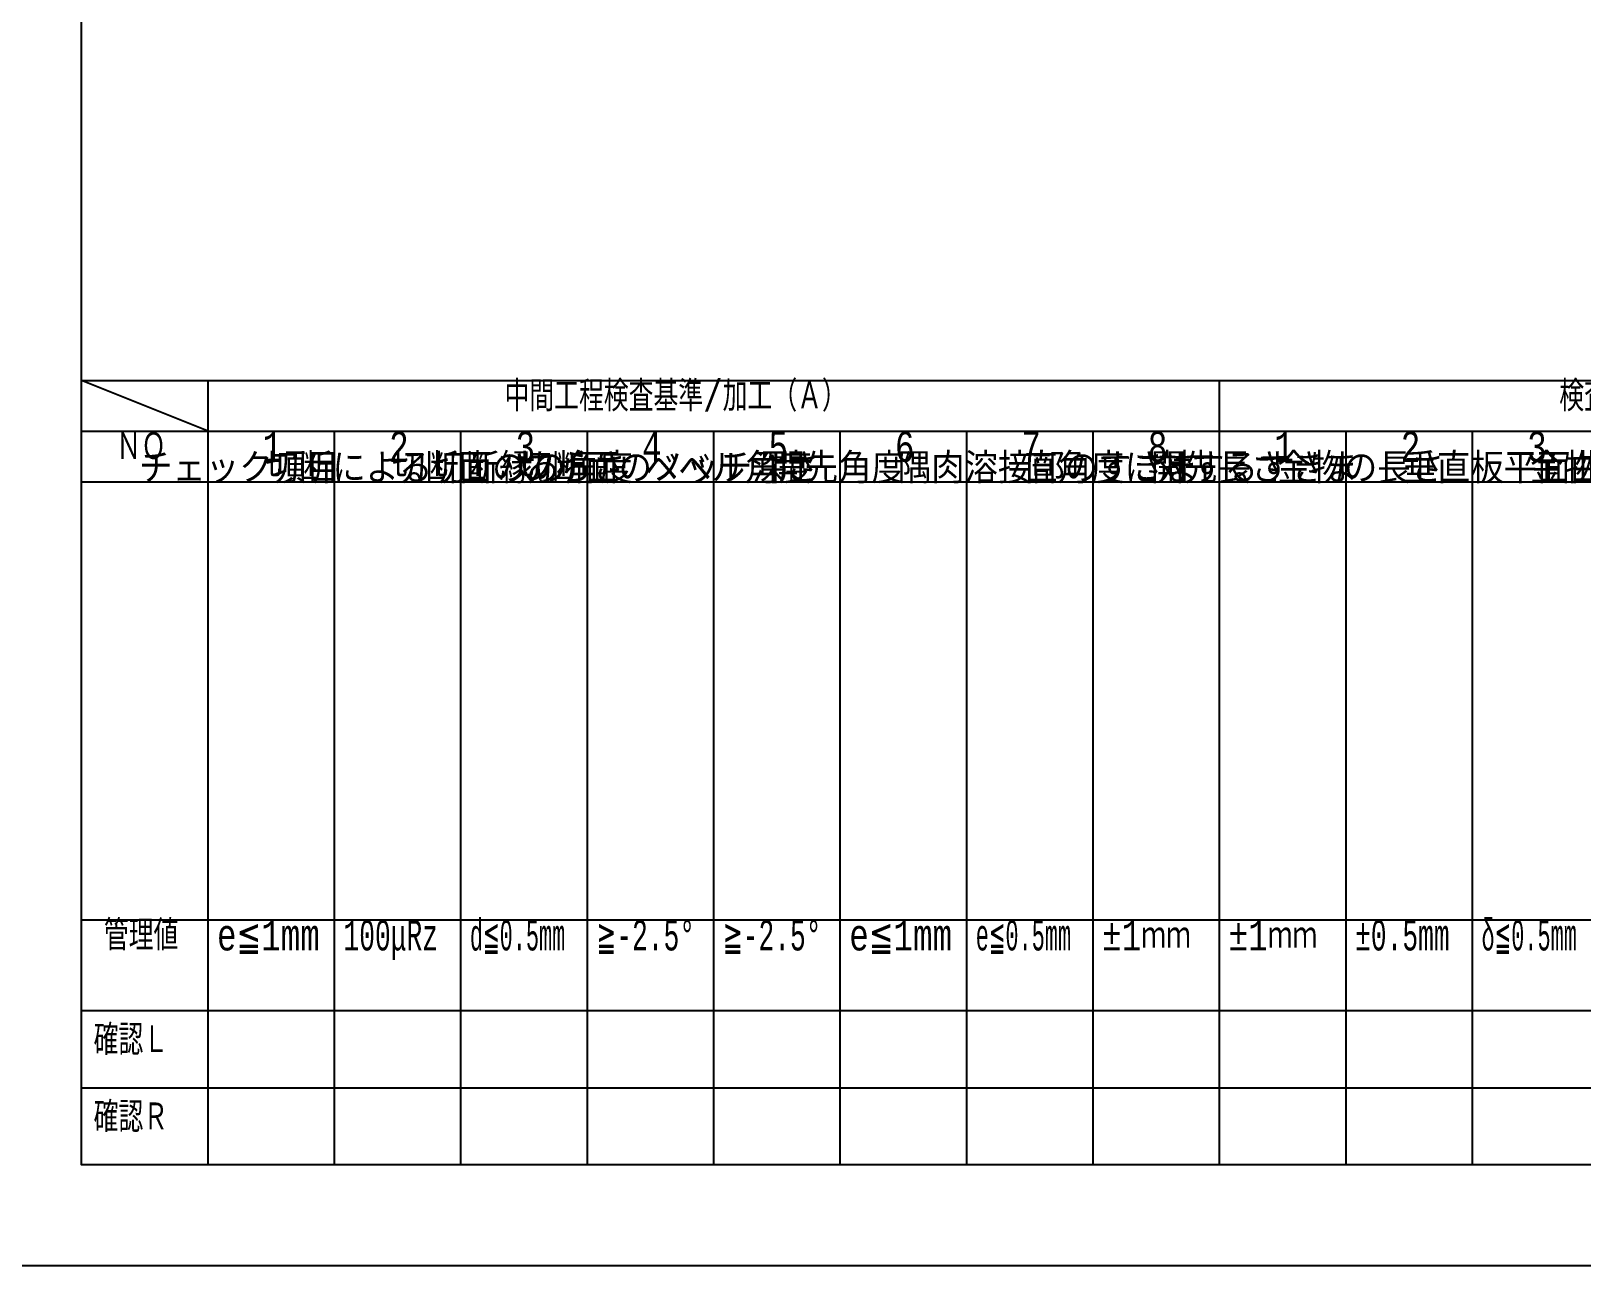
# Model space of a CAD drawing. Header units: millimetres. Extents: x -11384 to 29624, y 0 to 17788.
# Drawn here: x 11229 to 12456, y 0 to 976 of the extents above; entities that cross this region are included whole.
import ezdxf
from ezdxf.enums import TextEntityAlignment as Align

# ---------------------------------------------------------------- set-up
doc = ezdxf.new("R2010")
doc.units = ezdxf.units.MM
doc.header["$LTSCALE"] = 5
doc.layers.get('0').update_dxf_attribs({"color": 255})
doc.layers.add('寸法', color=4, linetype='Continuous')
doc.layers.add('文字', color=7, linetype='Continuous')
doc.styles.add('DLSTANDARD1', font='monotxt.shx', dxfattribs={"width": 0.6, "bigfont": 'extfont'})
doc.styles.add('TATEGAKI', font='txt', dxfattribs={"bigfont": 'bigfont.shx'})

msp = doc.modelspace()

# ---------------------------------------------------------------- linework, layer by layer
at = {"linetype": 'Continuous', "lineweight": -3}
for p, q in [((11269.183, 700), (14473.183, 700)), ((11269.183, 660), (14473.183, 660)), ((11269.183, 620), (14169.183, 620)), ((11269.183, 273.709), (14169.183, 273.709)), ((11269.183, 201.936), (14169.183, 201.936)), ((11269.183, 140.968), (14169.183, 140.968))]:
    msp.add_line(p, q, dxfattribs=at)
for points in [[(11189.183, 2376), (14553.183, 2376), (14553.183, 0), (11189.183, 0)], [(11269.183, 2296), (14473.183, 2296), (14473.183, 80), (11269.183, 80)]]:
    msp.add_lwpolyline(points, close=True, dxfattribs=at)
at = {"layer": '寸法', "linetype": 'Continuous'}
for p, q in [((11369.183, 660), (11269.183, 700)), ((11369.183, 80), (11369.183, 700)), ((12169.183, 80), (12169.183, 700)), ((11469.183, 80), (11469.183, 660)), ((11569.183, 80), (11569.183, 660)), ((11669.183, 80), (11669.183, 660)), ((11769.183, 80), (11769.183, 660)), ((11869.183, 80), (11869.183, 660)), ((11969.183, 80), (11969.183, 660)), ((12069.183, 80), (12069.183, 660)), ((12269.183, 80), (12269.183, 660)), ((12369.183, 80), (12369.183, 660))]:
    msp.add_line(p, q, dxfattribs=at)

# ---------------------------------------------------------------- texts
at = {"layer": '文字', "color": 0, "linetype": 'Continuous', "ltscale": 6, "style": 'DLSTANDARD1'}
for s, width, p in [('中間工程検査基準/加工（Ａ）', 0.74375, (11603.63, 668.574)), ('検査基準/製品寸法（Ｂ）', 0.74375, (12437.745, 668.574)), ('ＮＯ', 0.74375, (11296.646, 628.574)), ('1', 0.74375, (11412.39, 628.574)), ('2', 0.74375, (11512.39, 628.574)), ('3', 0.74375, (11612.39, 628.574)), ('4', 0.74375, (11712.39, 628.574)), ('5', 0.74375, (11812.39, 628.574)), ('6', 0.74375, (11912.39, 628.574)), ('7', 0.74375, (12012.39, 628.574)), ('1', 0.74375, (12212.39, 628.574)), ('2', 0.74375, (12312.39, 628.574)), ('3', 0.74375, (12412.39, 628.574)), ('管理値', 0.74375, (11286.831, 242.284)), ('e≦1mm', 0.74375, (11376.277, 242.284)), ('100μRz', 0.6, (11476.277, 242.284)), ('d≦0.5mm', 0.5, (11576.277, 242.284)), ('≧-2.5°', 0.6, (11676.277, 242.284)), ('≧-2.5°', 0.6, (11776.277, 242.284)), ('e≦1mm', 0.74375, (11876.277, 242.284)), ('e≦0.5mm', 0.5, (11976.277, 242.284)), ('±1ｍｍ', 0.74375, (12176.277, 242.284)), ('±0.5mm', 0.6, (12276.277, 242.284)), ('δ≦0.5mm', 0.5, (12376.277, 242.284)), ('確認Ｌ', 0.74375, (11278.705, 159.593)), ('確認Ｒ', 0.74375, (11278.705, 98.625))]:
    msp.add_text(s, height=24, dxfattribs=dict(at, width=width)).set_placement(p, align=Align.BOTTOM_LEFT)
at = {"layer": '文字', "color": 1, "linetype": 'Continuous', "ltscale": 6, "style": 'DLSTANDARD1', "width": 0.74375}
for s, p in [('8', (12112.39, 628.574)), ('±1ｍｍ', (12076.277, 242.284))]:
    msp.add_text(s, height=24, dxfattribs=at).set_placement(p, align=Align.BOTTOM_LEFT)
at = {"layer": '文字', "color": 0, "linetype": 'Continuous', "ltscale": 6, "style": 'TATEGAKI'}
for s, p in [('チェック項目', (11314.659, 611.673)), ('切断による切断縁の角度', (11414.659, 611.673)), ('切断面のあらさ', (11514.659, 611.673)), ('切断面のノッチ深さ', (11614.659, 611.673)), ('ベベル角度', (11714.659, 611.673)), ('開先角度', (11814.659, 611.673)), ('隅肉溶接部のすきま', (11914.659, 611.673)), ('直角度に対するすきま', (12014.659, 611.673)), ('金物の長さ', (12214.659, 611.673)), ('垂直板平面曲がり', (12314.659, 611.673)), ('金物のねじれ', (12414.659, 611.673))]:
    msp.add_text(s, height=24, dxfattribs=at).set_placement(p, align=Align.BOTTOM_LEFT)
at = {"layer": '文字', "color": 1, "linetype": 'Continuous', "ltscale": 6, "style": 'TATEGAKI'}
msp.add_text('開先長さ', height=24, dxfattribs=at).set_placement((12114.659, 611.673), align=Align.BOTTOM_LEFT)

doc.saveas('drawing.dxf')
